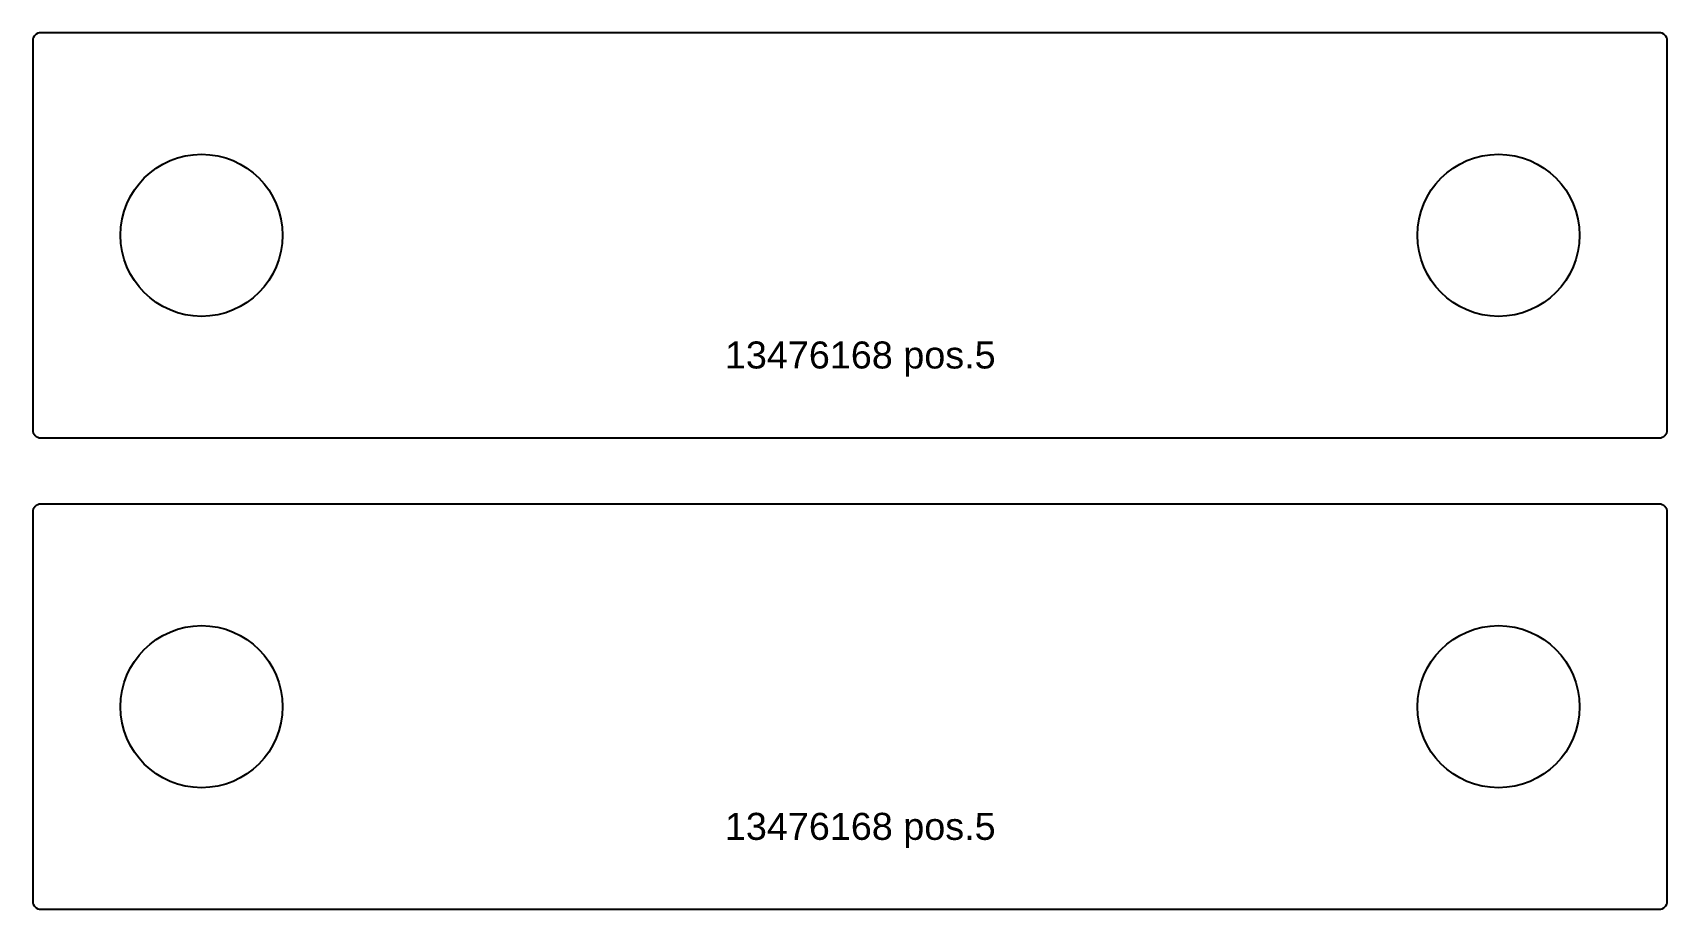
# Model space of a CAD drawing. Header units: millimetres. Extents: x 1388 to 1993, y 533 to 857.
import ezdxf

# ---------------------------------------------------------------- set-up
doc = ezdxf.new("R2010")
doc.units = ezdxf.units.MM
doc.layers.add('13476168', color=7, linetype='Continuous')
doc.layers.add('Texto', color=3, linetype='Continuous')
doc.styles.get("Standard").update_dxf_attribs({"font": 'arial.ttf'})

msp = doc.modelspace()

# ---------------------------------------------------------------- linework, layer by layer
at = {"layer": '13476168'}
for points in [[(1390.74, 707.39), (1989.74, 707.39, 0.414214), (1992.74, 710.39), (1992.74, 854.39, 0.414214), (1989.74, 857.39), (1390.74, 857.39, 0.414214), (1387.74, 854.39), (1387.74, 710.39, 0.414214)], [(1390.74, 532.9), (1989.74, 532.9, 0.414214), (1992.74, 535.9), (1992.74, 679.9, 0.414214), (1989.74, 682.9), (1390.74, 682.9, 0.414214), (1387.74, 679.9), (1387.74, 535.9, 0.414214)]]:
    msp.add_lwpolyline(points, format="xyb", close=True, dxfattribs=at)
for centre in [(1450.24, 782.39), (1930.24, 782.39), (1450.24, 607.9), (1930.24, 607.9)]:
    msp.add_circle(centre, 30, dxfattribs=at)

# ---------------------------------------------------------------- texts
at = {"layer": 'Texto', "char_height": 10, "attachment_point": 1}
for insert in [(1604.91, 743.09), (1604.91, 568.61)]:
    msp.add_mtext_dynamic_manual_height_columns('\\pi39.02099;13476168 pos.5', width=176.173, gutter_width=12.5, heights=[0], dxfattribs=dict(at, insert=insert))

doc.saveas('drawing.dxf')
